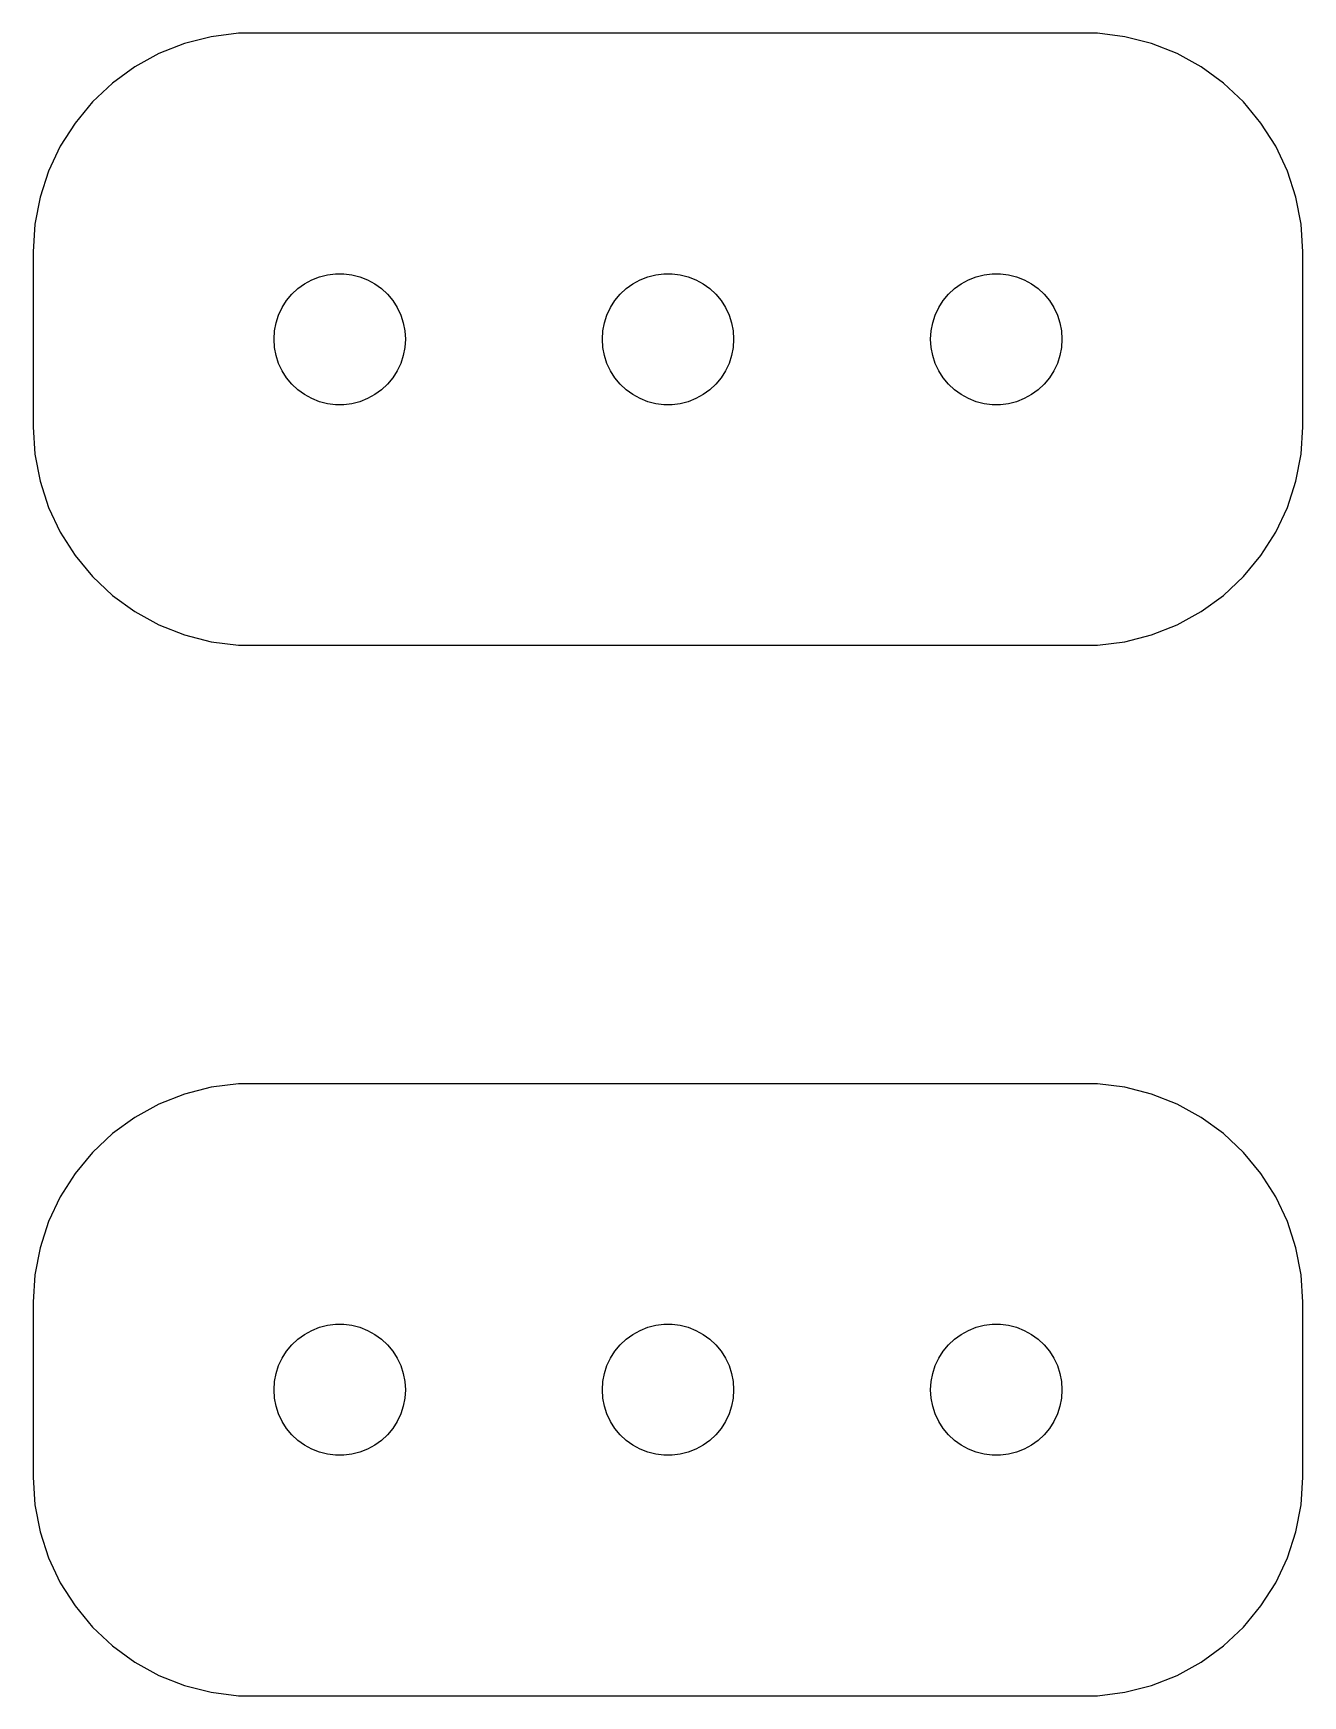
# Model space of a CAD drawing. Header units: metres. Extents: x -14.5 to 14.5, y 17 to 55.
import ezdxf

# ---------------------------------------------------------------- set-up
doc = ezdxf.new("R2010")
doc.units = ezdxf.units.M

msp = doc.modelspace()

# ---------------------------------------------------------------- linework, layer by layer
for p, q in [((-11.0451, 54.7553), (-11.6289, 54.5241)), ((-10.4369, 54.9114), (-11.0451, 54.7553)), ((-9.81395, 54.9901), (-10.4369, 54.9114)), ((9.81395, 54.9901), (-9.81395, 54.9901)), ((10.4369, 54.9114), (9.81395, 54.9901)), ((11.0451, 54.7553), (10.4369, 54.9114)), ((11.6289, 54.5241), (11.0451, 54.7553)), ((-11.6289, 54.5241), (-12.1791, 54.2216)), ((12.1791, 54.2216), (11.6289, 54.5241)), ((-12.1791, 54.2216), (-12.6871, 53.8526)), ((12.6871, 53.8526), (12.1791, 54.2216)), ((-12.6871, 53.8526), (-13.1448, 53.4227)), ((13.1448, 53.4227), (12.6871, 53.8526)), ((-13.1448, 53.4227), (-13.5451, 52.9389)), ((13.5451, 52.9389), (13.1448, 53.4227)), ((-13.5451, 52.9389), (-13.8815, 52.4088)), ((13.8815, 52.4088), (13.5451, 52.9389)), ((-13.8815, 52.4088), (-14.1489, 51.8406)), ((14.1489, 51.8406), (13.8815, 52.4088)), ((-14.1489, 51.8406), (-14.3429, 51.2434)), ((14.3429, 51.2434), (14.1489, 51.8406)), ((-14.3429, 51.2434), (-14.4606, 50.6267)), ((14.4606, 50.6267), (14.3429, 51.2434)), ((-14.4606, 50.6267), (-14.5, 50)), ((14.5, 50), (14.4606, 50.6267)), ((-14.5, 50), (-14.5, 46)), ((14.5, 46), (14.5, 50)), ((-8.13866, 49.3572), (-7.96352, 49.4266)), ((-7.96352, 49.4266), (-7.78107, 49.4734)), ((-7.78107, 49.4734), (-7.59418, 49.497)), ((-7.59418, 49.497), (-7.40581, 49.497)), ((-7.40581, 49.497), (-7.21892, 49.4734)), ((-7.21892, 49.4734), (-7.03647, 49.4266)), ((-7.03647, 49.4266), (-6.86133, 49.3572)), ((-0.638657, 49.3572), (-0.463516, 49.4266)), ((-0.463516, 49.4266), (-0.281067, 49.4734)), ((-0.281067, 49.4734), (-0.094177, 49.497)), ((-0.094177, 49.497), (0.094177, 49.497)), ((0.094177, 49.497), (0.281067, 49.4734)), ((0.281067, 49.4734), (0.463516, 49.4266)), ((0.463516, 49.4266), (0.638657, 49.3572)), ((6.86133, 49.3572), (7.03647, 49.4266)), ((7.03647, 49.4266), (7.21892, 49.4734)), ((7.21892, 49.4734), (7.40581, 49.497)), ((7.40581, 49.497), (7.59418, 49.497)), ((7.59418, 49.497), (7.78107, 49.4734)), ((7.78107, 49.4734), (7.96352, 49.4266)), ((7.96352, 49.4266), (8.13866, 49.3572)), ((-8.71352, 48.8817), (-8.59344, 49.0268)), ((-8.59344, 49.0268), (-8.45613, 49.1558)), ((-8.45613, 49.1558), (-8.30373, 49.2665)), ((-8.30373, 49.2665), (-8.13866, 49.3572)), ((-6.86133, 49.3572), (-6.69626, 49.2665)), ((-6.69626, 49.2665), (-6.54385, 49.1558)), ((-6.54385, 49.1558), (-6.40654, 49.0268)), ((-6.40654, 49.0268), (-6.28647, 48.8817)), ((-1.21352, 48.8817), (-1.09344, 49.0268)), ((-1.09344, 49.0268), (-0.956131, 49.1558)), ((-0.956131, 49.1558), (-0.803726, 49.2665)), ((-0.803726, 49.2665), (-0.638657, 49.3572)), ((0.638657, 49.3572), (0.803726, 49.2665)), ((0.803726, 49.2665), (0.956131, 49.1558)), ((0.956131, 49.1558), (1.09344, 49.0268)), ((1.09344, 49.0268), (1.21352, 48.8817)), ((6.28647, 48.8817), (6.40654, 49.0268)), ((6.40654, 49.0268), (6.54385, 49.1558)), ((6.54385, 49.1558), (6.69626, 49.2665)), ((6.69626, 49.2665), (6.86133, 49.3572)), ((8.13866, 49.3572), (8.30373, 49.2665)), ((8.30373, 49.2665), (8.45613, 49.1558)), ((8.45613, 49.1558), (8.59344, 49.0268)), ((8.59344, 49.0268), (8.71352, 48.8817)), ((-8.89465, 48.5522), (-8.81445, 48.7226)), ((-8.81445, 48.7226), (-8.71352, 48.8817)), ((-6.28647, 48.8817), (-6.18553, 48.7226)), ((-6.18553, 48.7226), (-6.10533, 48.5522)), ((-1.39465, 48.5522), (-1.31445, 48.7226)), ((-1.31445, 48.7226), (-1.21352, 48.8817)), ((1.21352, 48.8817), (1.31445, 48.7226)), ((1.31445, 48.7226), (1.39465, 48.5522)), ((6.10533, 48.5522), (6.18553, 48.7226)), ((6.18553, 48.7226), (6.28647, 48.8817)), ((8.71352, 48.8817), (8.81445, 48.7226)), ((8.81445, 48.7226), (8.89465, 48.5522)), ((-8.98816, 48.188), (-8.95287, 48.373)), ((-8.95287, 48.373), (-8.89465, 48.5522)), ((-6.10533, 48.5522), (-6.04712, 48.373)), ((-6.04712, 48.373), (-6.01183, 48.188)), ((-1.48816, 48.188), (-1.45287, 48.373)), ((-1.45287, 48.373), (-1.39465, 48.5522)), ((1.39465, 48.5522), (1.45287, 48.373)), ((1.45287, 48.373), (1.48816, 48.188)), ((6.01183, 48.188), (6.04712, 48.373)), ((6.04712, 48.373), (6.10533, 48.5522)), ((8.89465, 48.5522), (8.95287, 48.373)), ((8.95287, 48.373), (8.98816, 48.188)), ((-9, 48), (-8.98816, 48.188)), ((-8.98816, 47.812), (-9, 48)), ((-6.01183, 48.188), (-6, 48)), ((-6, 48), (-6.01183, 47.812)), ((-1.5, 48), (-1.48816, 48.188)), ((-1.48816, 47.812), (-1.5, 48)), ((1.48816, 48.188), (1.5, 48)), ((1.5, 48), (1.48816, 47.812)), ((6, 48), (6.01183, 48.188)), ((6.01183, 47.812), (6, 48)), ((8.98816, 48.188), (9, 48)), ((9, 48), (8.98816, 47.812)), ((-8.95287, 47.627), (-8.98816, 47.812)), ((-8.89465, 47.4478), (-8.95287, 47.627)), ((-6.04712, 47.627), (-6.10533, 47.4478)), ((-6.01183, 47.812), (-6.04712, 47.627)), ((-1.45287, 47.627), (-1.48816, 47.812)), ((-1.39465, 47.4478), (-1.45287, 47.627)), ((1.45287, 47.627), (1.39465, 47.4478)), ((1.48816, 47.812), (1.45287, 47.627)), ((6.04712, 47.627), (6.01183, 47.812)), ((6.10533, 47.4478), (6.04712, 47.627)), ((8.95287, 47.627), (8.89465, 47.4478)), ((8.98816, 47.812), (8.95287, 47.627)), ((-8.81445, 47.2774), (-8.89465, 47.4478)), ((-8.71352, 47.1183), (-8.81445, 47.2774)), ((-8.59344, 46.9732), (-8.71352, 47.1183)), ((-6.28647, 47.1183), (-6.40654, 46.9732)), ((-6.18553, 47.2774), (-6.28647, 47.1183)), ((-6.10533, 47.4478), (-6.18553, 47.2774)), ((-1.31445, 47.2774), (-1.39465, 47.4478)), ((-1.21352, 47.1183), (-1.31445, 47.2774)), ((-1.09344, 46.9732), (-1.21352, 47.1183)), ((1.21352, 47.1183), (1.09344, 46.9732)), ((1.31445, 47.2774), (1.21352, 47.1183)), ((1.39465, 47.4478), (1.31445, 47.2774)), ((6.18553, 47.2774), (6.10533, 47.4478)), ((6.28647, 47.1183), (6.18553, 47.2774)), ((6.40654, 46.9732), (6.28647, 47.1183)), ((8.71352, 47.1183), (8.59344, 46.9732)), ((8.81445, 47.2774), (8.71352, 47.1183)), ((8.89465, 47.4478), (8.81445, 47.2774)), ((-8.45613, 46.8442), (-8.59344, 46.9732)), ((-8.30373, 46.7335), (-8.45613, 46.8442)), ((-8.13866, 46.6428), (-8.30373, 46.7335)), ((-6.69626, 46.7335), (-6.86133, 46.6428)), ((-6.54385, 46.8442), (-6.69626, 46.7335)), ((-6.40654, 46.9732), (-6.54385, 46.8442)), ((-0.956131, 46.8442), (-1.09344, 46.9732)), ((-0.803726, 46.7335), (-0.956131, 46.8442)), ((-0.638657, 46.6428), (-0.803726, 46.7335)), ((0.803726, 46.7335), (0.638657, 46.6428)), ((0.956131, 46.8442), (0.803726, 46.7335)), ((1.09344, 46.9732), (0.956131, 46.8442)), ((6.54385, 46.8442), (6.40654, 46.9732)), ((6.69626, 46.7335), (6.54385, 46.8442)), ((6.86133, 46.6428), (6.69626, 46.7335)), ((8.30373, 46.7335), (8.13866, 46.6428)), ((8.45613, 46.8442), (8.30373, 46.7335)), ((8.59344, 46.9732), (8.45613, 46.8442)), ((-7.96352, 46.5734), (-8.13866, 46.6428)), ((-7.78107, 46.5266), (-7.96352, 46.5734)), ((-7.59418, 46.503), (-7.78107, 46.5266)), ((-7.40581, 46.503), (-7.59418, 46.503)), ((-7.21892, 46.5266), (-7.40581, 46.503)), ((-7.03647, 46.5734), (-7.21892, 46.5266)), ((-6.86133, 46.6428), (-7.03647, 46.5734)), ((-0.463516, 46.5734), (-0.638657, 46.6428)), ((-0.281067, 46.5266), (-0.463516, 46.5734)), ((-0.094177, 46.503), (-0.281067, 46.5266)), ((0.094177, 46.503), (-0.094177, 46.503)), ((0.281067, 46.5266), (0.094177, 46.503)), ((0.463516, 46.5734), (0.281067, 46.5266)), ((0.638657, 46.6428), (0.463516, 46.5734)), ((7.03647, 46.5734), (6.86133, 46.6428)), ((7.21892, 46.5266), (7.03647, 46.5734)), ((7.40581, 46.503), (7.21892, 46.5266)), ((7.59418, 46.503), (7.40581, 46.503)), ((7.78107, 46.5266), (7.59418, 46.503)), ((7.96352, 46.5734), (7.78107, 46.5266)), ((8.13866, 46.6428), (7.96352, 46.5734)), ((-14.5, 46), (-14.4606, 45.3733)), ((14.4606, 45.3733), (14.5, 46)), ((-14.4606, 45.3733), (-14.3429, 44.7566)), ((14.3429, 44.7566), (14.4606, 45.3733)), ((-14.3429, 44.7566), (-14.1489, 44.1594)), ((14.1489, 44.1594), (14.3429, 44.7566)), ((-14.1489, 44.1594), (-13.8815, 43.5912)), ((13.8815, 43.5912), (14.1489, 44.1594)), ((-13.8815, 43.5912), (-13.5451, 43.0611)), ((13.5451, 43.0611), (13.8815, 43.5912)), ((-13.5451, 43.0611), (-13.1448, 42.5773)), ((13.1448, 42.5773), (13.5451, 43.0611)), ((-13.1448, 42.5773), (-12.6871, 42.1474)), ((12.6871, 42.1474), (13.1448, 42.5773)), ((-12.6871, 42.1474), (-12.1791, 41.7784)), ((-12.1791, 41.7784), (-11.6289, 41.4759)), ((11.6289, 41.4759), (12.1791, 41.7784)), ((12.1791, 41.7784), (12.6871, 42.1474)), ((-11.6289, 41.4759), (-11.0451, 41.2447)), ((11.0451, 41.2447), (11.6289, 41.4759)), ((-11.0451, 41.2447), (-10.4369, 41.0886)), ((-10.4369, 41.0886), (-9.81395, 41.0099)), ((9.81395, 41.0099), (10.4369, 41.0886)), ((10.4369, 41.0886), (11.0451, 41.2447)), ((-9.81395, 41.0099), (9.81395, 41.0099)), ((-10.4369, 30.9114), (-11.0451, 30.7553)), ((-9.81395, 30.9901), (-10.4369, 30.9114)), ((9.81395, 30.9901), (-9.81395, 30.9901)), ((10.4369, 30.9114), (9.81395, 30.9901)), ((11.0451, 30.7553), (10.4369, 30.9114)), ((-11.6289, 30.5241), (-12.1791, 30.2216)), ((-11.0451, 30.7553), (-11.6289, 30.5241)), ((11.6289, 30.5241), (11.0451, 30.7553)), ((12.1791, 30.2216), (11.6289, 30.5241)), ((-12.1791, 30.2216), (-12.6871, 29.8526)), ((12.6871, 29.8526), (12.1791, 30.2216)), ((-12.6871, 29.8526), (-13.1448, 29.4227)), ((13.1448, 29.4227), (12.6871, 29.8526)), ((-13.1448, 29.4227), (-13.5451, 28.9389)), ((13.5451, 28.9389), (13.1448, 29.4227)), ((-13.5451, 28.9389), (-13.8815, 28.4088)), ((13.8815, 28.4088), (13.5451, 28.9389)), ((-13.8815, 28.4088), (-14.1489, 27.8406)), ((14.1489, 27.8406), (13.8815, 28.4088)), ((-14.1489, 27.8406), (-14.3429, 27.2434)), ((14.3429, 27.2434), (14.1489, 27.8406)), ((-14.3429, 27.2434), (-14.4606, 26.6267)), ((14.4606, 26.6267), (14.3429, 27.2434)), ((-14.4606, 26.6267), (-14.5, 26)), ((14.5, 26), (14.4606, 26.6267)), ((-14.5, 26), (-14.5, 22)), ((14.5, 22), (14.5, 26)), ((-7.96352, 25.4266), (-7.78107, 25.4734)), ((-7.78107, 25.4734), (-7.59418, 25.497)), ((-7.59418, 25.497), (-7.40581, 25.497)), ((-7.40581, 25.497), (-7.21892, 25.4734)), ((-7.21892, 25.4734), (-7.03647, 25.4266)), ((-0.463516, 25.4266), (-0.281067, 25.4734)), ((-0.281067, 25.4734), (-0.094177, 25.497)), ((-0.094177, 25.497), (0.094177, 25.497)), ((0.094177, 25.497), (0.281067, 25.4734)), ((0.281067, 25.4734), (0.463516, 25.4266)), ((7.03647, 25.4266), (7.21892, 25.4734)), ((7.21892, 25.4734), (7.40581, 25.497)), ((7.40581, 25.497), (7.59418, 25.497)), ((7.59418, 25.497), (7.78107, 25.4734)), ((7.78107, 25.4734), (7.96352, 25.4266)), ((-8.59344, 25.0268), (-8.45613, 25.1558)), ((-8.45613, 25.1558), (-8.30373, 25.2665)), ((-8.30373, 25.2665), (-8.13866, 25.3572)), ((-8.13866, 25.3572), (-7.96352, 25.4266)), ((-7.03647, 25.4266), (-6.86133, 25.3572)), ((-6.86133, 25.3572), (-6.69626, 25.2665)), ((-6.69626, 25.2665), (-6.54385, 25.1558)), ((-6.54385, 25.1558), (-6.40654, 25.0268)), ((-1.09344, 25.0268), (-0.956131, 25.1558)), ((-0.956131, 25.1558), (-0.803726, 25.2665)), ((-0.803726, 25.2665), (-0.638657, 25.3572)), ((-0.638657, 25.3572), (-0.463516, 25.4266)), ((0.463516, 25.4266), (0.638657, 25.3572)), ((0.638657, 25.3572), (0.803726, 25.2665)), ((0.803726, 25.2665), (0.956131, 25.1558)), ((0.956131, 25.1558), (1.09344, 25.0268)), ((6.40654, 25.0268), (6.54385, 25.1558)), ((6.54385, 25.1558), (6.69626, 25.2665)), ((6.69626, 25.2665), (6.86133, 25.3572)), ((6.86133, 25.3572), (7.03647, 25.4266)), ((7.96352, 25.4266), (8.13866, 25.3572)), ((8.13866, 25.3572), (8.30373, 25.2665)), ((8.30373, 25.2665), (8.45613, 25.1558)), ((8.45613, 25.1558), (8.59344, 25.0268)), ((-8.89465, 24.5522), (-8.81445, 24.7226)), ((-8.81445, 24.7226), (-8.71352, 24.8817)), ((-8.71352, 24.8817), (-8.59344, 25.0268)), ((-6.40654, 25.0268), (-6.28647, 24.8817)), ((-6.28647, 24.8817), (-6.18553, 24.7226)), ((-6.18553, 24.7226), (-6.10533, 24.5522)), ((-1.39465, 24.5522), (-1.31445, 24.7226)), ((-1.31445, 24.7226), (-1.21352, 24.8817)), ((-1.21352, 24.8817), (-1.09344, 25.0268)), ((1.09344, 25.0268), (1.21352, 24.8817)), ((1.21352, 24.8817), (1.31445, 24.7226)), ((1.31445, 24.7226), (1.39465, 24.5522)), ((6.10533, 24.5522), (6.18553, 24.7226)), ((6.18553, 24.7226), (6.28647, 24.8817)), ((6.28647, 24.8817), (6.40654, 25.0268)), ((8.59344, 25.0268), (8.71352, 24.8817)), ((8.71352, 24.8817), (8.81445, 24.7226)), ((8.81445, 24.7226), (8.89465, 24.5522)), ((-8.98816, 24.188), (-8.95287, 24.373)), ((-8.95287, 24.373), (-8.89465, 24.5522)), ((-6.10533, 24.5522), (-6.04712, 24.373)), ((-6.04712, 24.373), (-6.01183, 24.188)), ((-1.48816, 24.188), (-1.45287, 24.373)), ((-1.45287, 24.373), (-1.39465, 24.5522)), ((1.39465, 24.5522), (1.45287, 24.373)), ((1.45287, 24.373), (1.48816, 24.188)), ((6.01183, 24.188), (6.04712, 24.373)), ((6.04712, 24.373), (6.10533, 24.5522)), ((8.89465, 24.5522), (8.95287, 24.373)), ((8.95287, 24.373), (8.98816, 24.188)), ((-9, 24), (-8.98816, 24.188)), ((-8.98816, 23.812), (-9, 24)), ((-6.01183, 24.188), (-6, 24)), ((-6, 24), (-6.01183, 23.812)), ((-1.5, 24), (-1.48816, 24.188)), ((-1.48816, 23.812), (-1.5, 24)), ((1.48816, 24.188), (1.5, 24)), ((1.5, 24), (1.48816, 23.812)), ((6, 24), (6.01183, 24.188)), ((6.01183, 23.812), (6, 24)), ((8.98816, 24.188), (9, 24)), ((9, 24), (8.98816, 23.812)), ((-8.95287, 23.627), (-8.98816, 23.812)), ((-8.89465, 23.4478), (-8.95287, 23.627)), ((-6.04712, 23.627), (-6.10533, 23.4478)), ((-6.01183, 23.812), (-6.04712, 23.627)), ((-1.45287, 23.627), (-1.48816, 23.812)), ((-1.39465, 23.4478), (-1.45287, 23.627)), ((1.45287, 23.627), (1.39465, 23.4478)), ((1.48816, 23.812), (1.45287, 23.627)), ((6.04712, 23.627), (6.01183, 23.812)), ((6.10533, 23.4478), (6.04712, 23.627)), ((8.95287, 23.627), (8.89465, 23.4478)), ((8.98816, 23.812), (8.95287, 23.627)), ((-8.81445, 23.2774), (-8.89465, 23.4478)), ((-8.71352, 23.1183), (-8.81445, 23.2774)), ((-6.18553, 23.2774), (-6.28647, 23.1183)), ((-6.10533, 23.4478), (-6.18553, 23.2774)), ((-1.31445, 23.2774), (-1.39465, 23.4478)), ((-1.21352, 23.1183), (-1.31445, 23.2774)), ((1.31445, 23.2774), (1.21352, 23.1183)), ((1.39465, 23.4478), (1.31445, 23.2774)), ((6.18553, 23.2774), (6.10533, 23.4478)), ((6.28647, 23.1183), (6.18553, 23.2774)), ((8.81445, 23.2774), (8.71352, 23.1183)), ((8.89465, 23.4478), (8.81445, 23.2774)), ((-8.59344, 22.9732), (-8.71352, 23.1183)), ((-8.45613, 22.8442), (-8.59344, 22.9732)), ((-8.30373, 22.7335), (-8.45613, 22.8442)), ((-6.54385, 22.8442), (-6.69626, 22.7335)), ((-6.40654, 22.9732), (-6.54385, 22.8442)), ((-6.28647, 23.1183), (-6.40654, 22.9732)), ((-1.09344, 22.9732), (-1.21352, 23.1183)), ((-0.956131, 22.8442), (-1.09344, 22.9732)), ((-0.803726, 22.7335), (-0.956131, 22.8442)), ((0.956131, 22.8442), (0.803726, 22.7335)), ((1.09344, 22.9732), (0.956131, 22.8442)), ((1.21352, 23.1183), (1.09344, 22.9732)), ((6.40654, 22.9732), (6.28647, 23.1183)), ((6.54385, 22.8442), (6.40654, 22.9732)), ((6.69626, 22.7335), (6.54385, 22.8442)), ((8.45613, 22.8442), (8.30373, 22.7335)), ((8.59344, 22.9732), (8.45613, 22.8442)), ((8.71352, 23.1183), (8.59344, 22.9732)), ((-8.13866, 22.6428), (-8.30373, 22.7335)), ((-7.96352, 22.5734), (-8.13866, 22.6428)), ((-7.78107, 22.5266), (-7.96352, 22.5734)), ((-7.59418, 22.503), (-7.78107, 22.5266)), ((-7.40581, 22.503), (-7.59418, 22.503)), ((-7.21892, 22.5266), (-7.40581, 22.503)), ((-7.03647, 22.5734), (-7.21892, 22.5266)), ((-6.86133, 22.6428), (-7.03647, 22.5734)), ((-6.69626, 22.7335), (-6.86133, 22.6428)), ((-0.638657, 22.6428), (-0.803726, 22.7335)), ((-0.463516, 22.5734), (-0.638657, 22.6428)), ((-0.281067, 22.5266), (-0.463516, 22.5734)), ((-0.094177, 22.503), (-0.281067, 22.5266)), ((0.094177, 22.503), (-0.094177, 22.503)), ((0.281067, 22.5266), (0.094177, 22.503)), ((0.463516, 22.5734), (0.281067, 22.5266)), ((0.638657, 22.6428), (0.463516, 22.5734)), ((0.803726, 22.7335), (0.638657, 22.6428)), ((6.86133, 22.6428), (6.69626, 22.7335)), ((7.03647, 22.5734), (6.86133, 22.6428)), ((7.21892, 22.5266), (7.03647, 22.5734)), ((7.40581, 22.503), (7.21892, 22.5266)), ((7.59418, 22.503), (7.40581, 22.503)), ((7.78107, 22.5266), (7.59418, 22.503)), ((7.96352, 22.5734), (7.78107, 22.5266)), ((8.13866, 22.6428), (7.96352, 22.5734)), ((8.30373, 22.7335), (8.13866, 22.6428)), ((-14.5, 22), (-14.4606, 21.3733)), ((14.4606, 21.3733), (14.5, 22)), ((-14.4606, 21.3733), (-14.3429, 20.7566)), ((14.3429, 20.7566), (14.4606, 21.3733)), ((-14.3429, 20.7566), (-14.1489, 20.1594)), ((14.1489, 20.1594), (14.3429, 20.7566)), ((-14.1489, 20.1594), (-13.8815, 19.5912)), ((13.8815, 19.5912), (14.1489, 20.1594)), ((-13.8815, 19.5912), (-13.5451, 19.0611)), ((13.5451, 19.0611), (13.8815, 19.5912)), ((-13.5451, 19.0611), (-13.1448, 18.5773)), ((13.1448, 18.5773), (13.5451, 19.0611)), ((-13.1448, 18.5773), (-12.6871, 18.1474)), ((12.6871, 18.1474), (13.1448, 18.5773)), ((-12.6871, 18.1474), (-12.1791, 17.7784)), ((12.1791, 17.7784), (12.6871, 18.1474)), ((-12.1791, 17.7784), (-11.6289, 17.4759)), ((-11.6289, 17.4759), (-11.0451, 17.2447)), ((11.0451, 17.2447), (11.6289, 17.4759)), ((11.6289, 17.4759), (12.1791, 17.7784)), ((-11.0451, 17.2447), (-10.4369, 17.0886)), ((10.4369, 17.0886), (11.0451, 17.2447)), ((-10.4369, 17.0886), (-9.81395, 17.0099)), ((-9.81395, 17.0099), (9.81395, 17.0099)), ((9.81395, 17.0099), (10.4369, 17.0886))]:
    msp.add_line(p, q)

doc.saveas('drawing.dxf')
